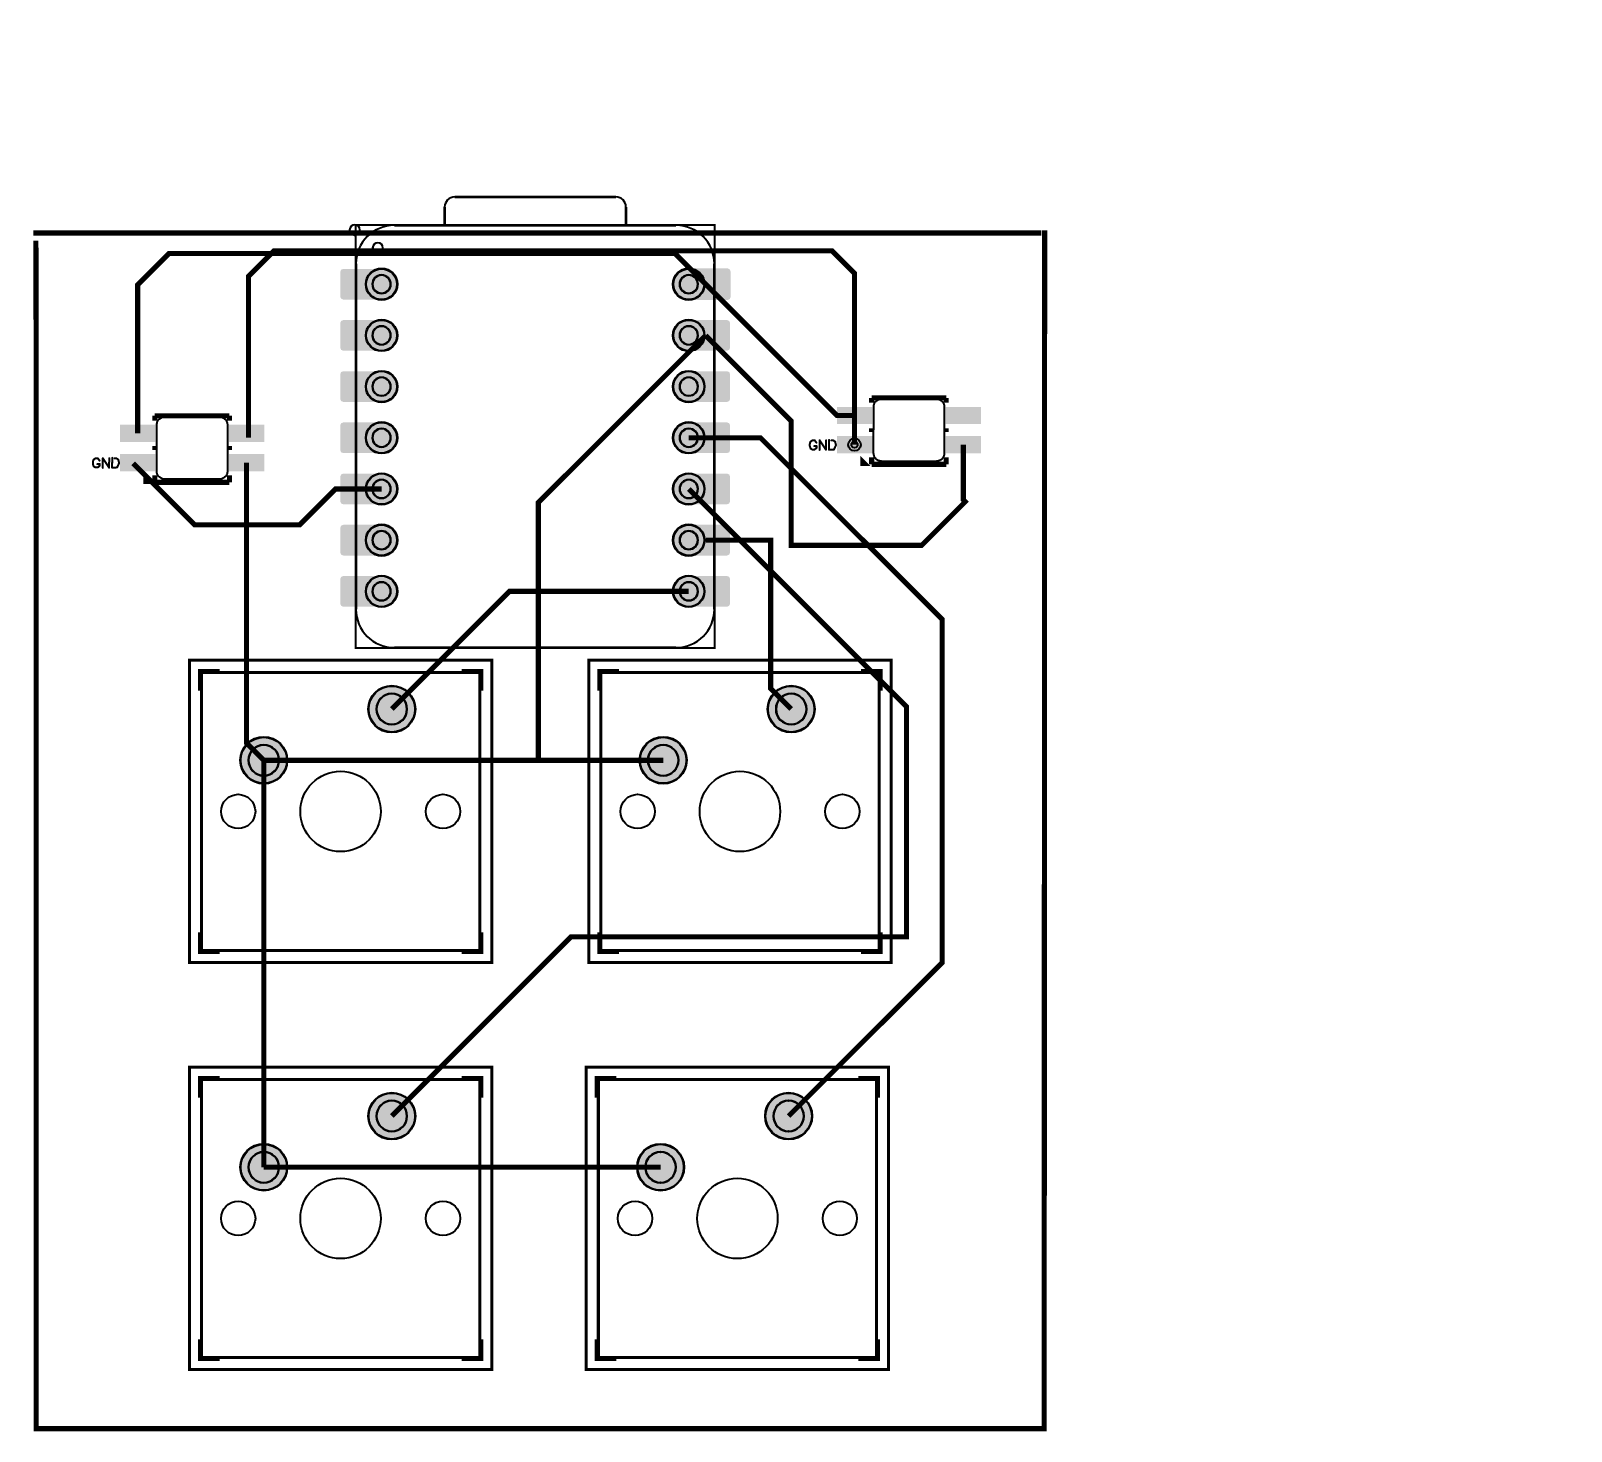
# Model space of a CAD drawing. Header units: millimetres. Extents: x 6.7 to 83.1, y 0.9 to 70.4.
import ezdxf

# ---------------------------------------------------------------- set-up
doc = ezdxf.new("R2010")
doc.units = ezdxf.units.MM
for name, color, linetype, true_color in [('BoardOutLine', 7, 'Continuous', 0xff00ff), ('BottomLayer', 7, 'Continuous', 0x0000ff), ('BottomSilkLayer', 7, 'Continuous', 0x66cc33), ('BottomSolderMaskLayer', 7, 'Continuous', 0xaa00ff), ('Document', 7, 'Continuous', 0xffffff), ('Hole', 7, 'Continuous', 0x222222), ('Mechanical', 7, 'Continuous', 0xf022f0), ('Multi-Layer', 7, 'Continuous', 0xc0c0c0), ('TopLayer', 7, 'Continuous', 0xff0000), ('TopPasteMaskLayer', 7, 'Continuous', 0x808080), ('TopSilkLayer', 7, 'Continuous', 0xffcc00), ('TopSolderMaskLayer', 7, 'Continuous', 0x800080)]:
    doc.layers.add(name, color=color, linetype=linetype, true_color=true_color)

msp = doc.modelspace()

# ---------------------------------------------------------------- hatches: boundary and pattern name
at = {"layer": 'BottomSolderMaskLayer'}
for points in [[(23.343, 57.785, 1), (24.917, 57.785, 1)], [(38.583, 57.785, 1), (40.157, 57.785, 1)], [(23.343, 55.245, 1), (24.917, 55.245, 1)], [(38.583, 55.245, 1), (40.157, 55.245, 1)], [(23.343, 52.705, 1), (24.917, 52.705, 1)], [(38.583, 52.705, 1), (40.157, 52.705, 1)], [(23.343, 50.165, 1), (24.917, 50.165, 1)], [(38.583, 50.165, 1), (40.157, 50.165, 1)], [(23.343, 47.625, 1), (24.917, 47.625, 1)], [(38.583, 47.625, 1), (40.157, 47.625, 1)], [(23.343, 45.085, 1), (24.917, 45.085, 1)], [(38.583, 45.085, 1), (40.157, 45.085, 1)], [(23.343, 42.545, 1), (24.917, 42.545, 1)], [(38.583, 42.545, 1), (40.157, 42.545, 1)], [(23.47, 36.703, 1), (25.806, 36.703, 1)], [(43.282, 36.703, 1), (45.618, 36.703, 1)], [(17.12, 34.163, 1), (19.456, 34.163, 1)], [(36.932, 34.163, 1), (39.268, 34.163, 1)], [(23.47, 16.51, 1), (25.806, 16.51, 1)], [(43.155, 16.51, 1), (45.491, 16.51, 1)], [(17.12, 13.97, 1), (19.456, 13.97, 1)], [(36.805, 13.97, 1), (39.141, 13.97, 1)]]:
    msp.add_hatch(color=256, dxfattribs=at).paths.add_polyline_path(points)
at = {"layer": 'Document'}
for points in [[(45.662, 49.891), (45.587, 49.991), (45.527, 49.991), (45.445, 49.939), (45.422, 49.854), (45.422, 49.759), (45.454, 49.664), (45.507, 49.631), (45.593, 49.631), (45.662, 49.693), (45.662, 49.701), (45.592, 49.701), (45.582, 49.702), (45.572, 49.706), (45.563, 49.711), (45.556, 49.718), (45.55, 49.726), (45.546, 49.736), (45.544, 49.746), (45.544, 49.756), (45.546, 49.766), (45.55, 49.776), (45.556, 49.784), (45.563, 49.791), (45.572, 49.796), (45.582, 49.8), (45.592, 49.801), (45.712, 49.801), (45.723, 49.8), (45.734, 49.796), (45.743, 49.79), (45.751, 49.782), (45.757, 49.773), (45.761, 49.762), (45.762, 49.751), (45.762, 49.671), (45.761, 49.661), (45.758, 49.651), (45.753, 49.642), (45.746, 49.634), (45.646, 49.544), (45.636, 49.537), (45.624, 49.533), (45.612, 49.531), (45.492, 49.531), (45.479, 49.533), (45.466, 49.539), (45.386, 49.589), (45.377, 49.596), (45.37, 49.605), (45.365, 49.615), (45.325, 49.735), (45.322, 49.751), (45.322, 49.861), (45.324, 49.874), (45.354, 49.984), (45.359, 49.996), (45.366, 50.006), (45.375, 50.013), (45.485, 50.083), (45.498, 50.089), (45.512, 50.091), (45.612, 50.091), (45.624, 50.09), (45.635, 50.086), (45.644, 50.08), (45.652, 50.071), (45.742, 49.951), (45.747, 49.942), (45.751, 49.932), (45.752, 49.922), (45.751, 49.912), (45.748, 49.902), (45.742, 49.893), (45.736, 49.885), (45.727, 49.879), (45.718, 49.875), (45.708, 49.872), (45.698, 49.872), (45.688, 49.874), (45.678, 49.878), (45.669, 49.884), (45.662, 49.891)], [(45.812, 49.561), (45.812, 50.041), (45.813, 50.052), (45.817, 50.062), (45.822, 50.071), (45.829, 50.079), (45.838, 50.085), (45.848, 50.089), (45.858, 50.091), (45.869, 50.091), (45.879, 50.088), (45.889, 50.083), (45.897, 50.077), (45.904, 50.069), (46.126, 49.733), (46.132, 50.042), (46.134, 50.052), (46.137, 50.062), (46.143, 50.071), (46.15, 50.078), (46.159, 50.084), (46.168, 50.088), (46.178, 50.09), (46.188, 50.09), (46.199, 50.087), (46.208, 50.083), (46.216, 50.077), (46.223, 50.069), (46.228, 50.06), (46.231, 50.05), (46.232, 50.04), (46.222, 49.57), (46.221, 49.56), (46.217, 49.55), (46.212, 49.541), (46.205, 49.533), (46.196, 49.527), (46.186, 49.523), (46.176, 49.521), (46.165, 49.522), (46.155, 49.524), (46.146, 49.529), (46.137, 49.535), (46.131, 49.544), (45.912, 49.874), (45.912, 49.561), (45.911, 49.551), (45.908, 49.541), (45.902, 49.532), (45.895, 49.525), (45.887, 49.519), (45.878, 49.515), (45.867, 49.512), (45.857, 49.512), (45.847, 49.515), (45.838, 49.519), (45.829, 49.525), (45.822, 49.532), (45.817, 49.541), (45.814, 49.551), (45.812, 49.561)], [(46.382, 50.06), (46.373, 49.623), (46.54, 49.63), (46.62, 49.806), (46.588, 49.94), (46.527, 49.981), (46.442, 49.981), (46.432, 49.982), (46.422, 49.986), (46.414, 49.991), (46.406, 49.998), (46.4, 50.006), (46.396, 50.016), (46.394, 50.026), (46.394, 50.036), (46.396, 50.046), (46.4, 50.056), (46.406, 50.064), (46.414, 50.071), (46.422, 50.076), (46.432, 50.08), (46.442, 50.081), (46.542, 50.081), (46.557, 50.079), (46.57, 50.073), (46.66, 50.013), (46.669, 50.005), (46.677, 49.994), (46.681, 49.983), (46.721, 49.813), (46.722, 49.802), (46.721, 49.791), (46.718, 49.78), (46.618, 49.56), (46.612, 49.551), (46.605, 49.543), (46.595, 49.537), (46.585, 49.533), (46.574, 49.531), (46.324, 49.521), (46.314, 49.522), (46.304, 49.524), (46.295, 49.529), (46.287, 49.535), (46.281, 49.543), (46.276, 49.552), (46.273, 49.562), (46.272, 49.572), (46.282, 50.062), (46.284, 50.072), (46.287, 50.082), (46.293, 50.091), (46.3, 50.098), (46.309, 50.104), (46.318, 50.108), (46.328, 50.11), (46.338, 50.11), (46.348, 50.107), (46.358, 50.103), (46.366, 50.097), (46.373, 50.089), (46.378, 50.08), (46.381, 50.07), (46.382, 50.06)], [(10.102, 49.002), (10.027, 49.102), (9.967, 49.102), (9.885, 49.05), (9.862, 48.965), (9.862, 48.87), (9.894, 48.775), (9.947, 48.742), (10.033, 48.742), (10.102, 48.804), (10.102, 48.812), (10.032, 48.812), (10.022, 48.813), (10.012, 48.817), (10.003, 48.822), (9.996, 48.829), (9.99, 48.837), (9.986, 48.847), (9.984, 48.857), (9.984, 48.867), (9.986, 48.877), (9.99, 48.887), (9.996, 48.895), (10.003, 48.902), (10.012, 48.907), (10.022, 48.911), (10.032, 48.912), (10.152, 48.912), (10.163, 48.911), (10.174, 48.907), (10.183, 48.901), (10.191, 48.893), (10.197, 48.884), (10.201, 48.873), (10.202, 48.862), (10.202, 48.782), (10.201, 48.772), (10.198, 48.762), (10.193, 48.753), (10.186, 48.745), (10.086, 48.655), (10.076, 48.648), (10.064, 48.644), (10.052, 48.642), (9.932, 48.642), (9.918, 48.644), (9.906, 48.65), (9.826, 48.7), (9.817, 48.707), (9.81, 48.716), (9.805, 48.726), (9.765, 48.846), (9.762, 48.862), (9.762, 48.972), (9.764, 48.985), (9.794, 49.095), (9.799, 49.107), (9.806, 49.117), (9.815, 49.124), (9.925, 49.194), (9.938, 49.2), (9.952, 49.202), (10.052, 49.202), (10.064, 49.201), (10.075, 49.197), (10.084, 49.191), (10.092, 49.182), (10.182, 49.062), (10.187, 49.053), (10.191, 49.043), (10.192, 49.033), (10.191, 49.023), (10.187, 49.013), (10.182, 49.004), (10.176, 48.996), (10.167, 48.99), (10.158, 48.986), (10.148, 48.983), (10.138, 48.983), (10.127, 48.985), (10.118, 48.989), (10.109, 48.995), (10.102, 49.002)], [(10.252, 48.672), (10.252, 49.152), (10.253, 49.163), (10.257, 49.173), (10.262, 49.182), (10.269, 49.19), (10.278, 49.196), (10.288, 49.2), (10.298, 49.202), (10.309, 49.202), (10.319, 49.199), (10.329, 49.194), (10.337, 49.188), (10.344, 49.18), (10.566, 48.844), (10.572, 49.153), (10.574, 49.163), (10.577, 49.173), (10.583, 49.182), (10.59, 49.189), (10.598, 49.195), (10.608, 49.199), (10.618, 49.201), (10.628, 49.201), (10.638, 49.198), (10.648, 49.194), (10.656, 49.188), (10.663, 49.18), (10.668, 49.171), (10.671, 49.161), (10.672, 49.151), (10.662, 48.681), (10.661, 48.671), (10.657, 48.661), (10.652, 48.652), (10.645, 48.644), (10.636, 48.638), (10.626, 48.634), (10.616, 48.632), (10.605, 48.633), (10.595, 48.635), (10.585, 48.64), (10.577, 48.646), (10.571, 48.655), (10.352, 48.985), (10.352, 48.672), (10.351, 48.662), (10.348, 48.652), (10.342, 48.643), (10.335, 48.636), (10.327, 48.63), (10.317, 48.626), (10.307, 48.623), (10.297, 48.623), (10.287, 48.626), (10.278, 48.63), (10.269, 48.636), (10.262, 48.643), (10.257, 48.652), (10.254, 48.662), (10.252, 48.672)], [(10.822, 49.171), (10.813, 48.734), (10.979, 48.741), (11.06, 48.917), (11.028, 49.051), (10.967, 49.092), (10.882, 49.092), (10.872, 49.093), (10.862, 49.097), (10.853, 49.102), (10.846, 49.109), (10.84, 49.117), (10.836, 49.127), (10.834, 49.137), (10.834, 49.147), (10.836, 49.157), (10.84, 49.167), (10.846, 49.175), (10.853, 49.182), (10.862, 49.187), (10.872, 49.191), (10.882, 49.192), (10.982, 49.192), (10.997, 49.19), (11.01, 49.184), (11.1, 49.124), (11.109, 49.116), (11.117, 49.105), (11.121, 49.094), (11.161, 48.924), (11.162, 48.913), (11.161, 48.902), (11.158, 48.891), (11.058, 48.671), (11.052, 48.662), (11.045, 48.654), (11.035, 48.648), (11.025, 48.644), (11.014, 48.642), (10.764, 48.632), (10.754, 48.633), (10.744, 48.635), (10.735, 48.64), (10.727, 48.646), (10.721, 48.654), (10.716, 48.663), (10.713, 48.673), (10.712, 48.683), (10.722, 49.173), (10.724, 49.183), (10.727, 49.193), (10.733, 49.202), (10.74, 49.209), (10.748, 49.215), (10.758, 49.219), (10.768, 49.221), (10.778, 49.221), (10.788, 49.218), (10.798, 49.214), (10.806, 49.208), (10.813, 49.2), (10.818, 49.191), (10.821, 49.181), (10.822, 49.171)], [(47.879, 48.768), (47.879, 49.276), (48.387, 48.768)], [(12.319, 47.879), (12.319, 48.387), (12.827, 47.879)]]:
    msp.add_hatch(color=256, dxfattribs=at).paths.add_polyline_path(points)
at = {"layer": 'Multi-Layer'}
for points in [[(23.368, 57.785, 1), (24.892, 57.785, 1)], [(38.608, 57.785, 1), (40.132, 57.785, 1)], [(23.368, 55.245, 1), (24.892, 55.245, 1)], [(38.608, 55.245, 1), (40.132, 55.245, 1)], [(23.368, 52.705, 1), (24.892, 52.705, 1)], [(38.608, 52.705, 1), (40.132, 52.705, 1)], [(23.368, 50.165, 1), (24.892, 50.165, 1)], [(38.608, 50.165, 1), (40.132, 50.165, 1)], [(23.368, 47.625, 1), (24.892, 47.625, 1)], [(38.608, 47.625, 1), (40.132, 47.625, 1)], [(23.368, 45.085, 1), (24.892, 45.085, 1)], [(38.608, 45.085, 1), (40.132, 45.085, 1)], [(23.368, 42.545, 1), (24.892, 42.545, 1)], [(38.608, 42.545, 1), (40.132, 42.545, 1)], [(23.495, 36.703, 1), (25.781, 36.703, 1)], [(43.307, 36.703, 1), (45.593, 36.703, 1)], [(17.145, 34.163, 1), (19.431, 34.163, 1)], [(36.957, 34.163, 1), (39.243, 34.163, 1)], [(23.495, 16.51, 1), (25.781, 16.51, 1)], [(43.18, 16.51, 1), (45.466, 16.51, 1)], [(17.145, 13.97, 1), (19.431, 13.97, 1)], [(36.83, 13.97, 1), (39.116, 13.97, 1)]]:
    msp.add_hatch(color=256, dxfattribs=at).paths.add_polyline_path(points)
at = {"layer": 'TopLayer'}
for points in [[(24.359, 57.023), (22.231, 57.023), (22.231, 57.023), (22.124, 57.068), (22.079, 57.176), (22.079, 57.176), (22.079, 58.395), (22.079, 58.395), (22.124, 58.502), (22.231, 58.547), (22.231, 58.547), (24.359, 58.547), (24.359, 58.547), (24.466, 58.502), (24.511, 58.395), (24.511, 58.395), (24.511, 57.176), (24.511, 57.176), (24.466, 57.068), (24.359, 57.023)], [(39.141, 58.547), (41.269, 58.547), (41.269, 58.547), (41.376, 58.502), (41.421, 58.395), (41.421, 58.395), (41.421, 57.176), (41.421, 57.176), (41.376, 57.068), (41.269, 57.023), (41.269, 57.023), (39.141, 57.023), (39.141, 57.023), (39.034, 57.068), (38.989, 57.176), (38.989, 57.176), (38.989, 58.395), (38.989, 58.395), (39.034, 58.502), (39.141, 58.547)], [(24.359, 54.483), (22.231, 54.483), (22.231, 54.483), (22.124, 54.528), (22.079, 54.636), (22.079, 54.636), (22.079, 55.855), (22.079, 55.855), (22.124, 55.962), (22.231, 56.007), (22.231, 56.007), (24.359, 56.007), (24.359, 56.007), (24.466, 55.962), (24.511, 55.855), (24.511, 55.855), (24.511, 54.636), (24.511, 54.636), (24.466, 54.528), (24.359, 54.483)], [(39.141, 56.007), (41.269, 56.007), (41.269, 56.007), (41.376, 55.962), (41.421, 55.855), (41.421, 55.855), (41.421, 54.636), (41.421, 54.636), (41.376, 54.528), (41.269, 54.483), (41.269, 54.483), (39.141, 54.483), (39.141, 54.483), (39.034, 54.528), (38.989, 54.636), (38.989, 54.636), (38.989, 55.855), (38.989, 55.855), (39.034, 55.962), (39.141, 56.007)], [(24.359, 51.943), (22.231, 51.943), (22.231, 51.943), (22.124, 51.988), (22.079, 52.096), (22.079, 52.096), (22.079, 53.315), (22.079, 53.315), (22.124, 53.422), (22.231, 53.467), (22.231, 53.467), (24.359, 53.467), (24.359, 53.467), (24.466, 53.422), (24.511, 53.315), (24.511, 53.315), (24.511, 52.096), (24.511, 52.096), (24.466, 51.988), (24.359, 51.943)], [(39.141, 53.467), (41.269, 53.467), (41.269, 53.467), (41.376, 53.422), (41.421, 53.315), (41.421, 53.315), (41.421, 52.096), (41.421, 52.096), (41.376, 51.988), (41.269, 51.943), (41.269, 51.943), (39.141, 51.943), (39.141, 51.943), (39.034, 51.988), (38.989, 52.096), (38.989, 52.096), (38.989, 53.315), (38.989, 53.315), (39.034, 53.422), (39.141, 53.467)], [(46.742, 51.671), (48.442, 51.671), (48.442, 50.871), (46.742, 50.871)], [(52.142, 51.671), (53.842, 51.671), (53.842, 50.871), (52.142, 50.871)], [(11.182, 50.782), (12.882, 50.782), (12.882, 49.982), (11.182, 49.982)], [(16.582, 50.782), (18.282, 50.782), (18.282, 49.982), (16.582, 49.982)], [(24.359, 49.403), (22.231, 49.403), (22.231, 49.403), (22.124, 49.448), (22.079, 49.555), (22.079, 49.555), (22.079, 50.775), (22.079, 50.775), (22.124, 50.882), (22.231, 50.927), (22.231, 50.927), (24.359, 50.927), (24.359, 50.927), (24.466, 50.882), (24.511, 50.775), (24.511, 50.775), (24.511, 49.555), (24.511, 49.555), (24.466, 49.448), (24.359, 49.403)], [(39.141, 50.927), (41.269, 50.927), (41.269, 50.927), (41.376, 50.882), (41.421, 50.775), (41.421, 50.775), (41.421, 49.555), (41.421, 49.555), (41.376, 49.448), (41.269, 49.403), (41.269, 49.403), (39.141, 49.403), (39.141, 49.403), (39.034, 49.448), (38.989, 49.555), (38.989, 49.555), (38.989, 50.775), (38.989, 50.775), (39.034, 50.882), (39.141, 50.927)], [(46.742, 50.221), (48.442, 50.221), (48.442, 49.421), (46.742, 49.421)], [(52.142, 50.221), (53.842, 50.221), (53.842, 49.421), (52.142, 49.421)], [(11.182, 49.332), (12.882, 49.332), (12.882, 48.532), (11.182, 48.532)], [(16.582, 49.332), (18.282, 49.332), (18.282, 48.532), (16.582, 48.532)], [(24.359, 46.863), (22.231, 46.863), (22.231, 46.863), (22.124, 46.908), (22.079, 47.015), (22.079, 47.015), (22.079, 48.235), (22.079, 48.235), (22.124, 48.342), (22.231, 48.387), (22.231, 48.387), (24.359, 48.387), (24.359, 48.387), (24.466, 48.342), (24.511, 48.235), (24.511, 48.235), (24.511, 47.015), (24.511, 47.015), (24.466, 46.908), (24.359, 46.863)], [(39.141, 48.387), (41.269, 48.387), (41.269, 48.387), (41.376, 48.342), (41.421, 48.235), (41.421, 48.235), (41.421, 47.015), (41.421, 47.015), (41.376, 46.908), (41.269, 46.863), (41.269, 46.863), (39.141, 46.863), (39.141, 46.863), (39.034, 46.908), (38.989, 47.015), (38.989, 47.015), (38.989, 48.235), (38.989, 48.235), (39.034, 48.342), (39.141, 48.387)], [(24.359, 44.323), (22.231, 44.323), (22.231, 44.323), (22.124, 44.368), (22.079, 44.475), (22.079, 44.475), (22.079, 45.695), (22.079, 45.695), (22.124, 45.802), (22.231, 45.847), (22.231, 45.847), (24.359, 45.847), (24.359, 45.847), (24.466, 45.802), (24.511, 45.695), (24.511, 45.695), (24.511, 44.475), (24.511, 44.475), (24.466, 44.368), (24.359, 44.323)], [(39.141, 45.847), (41.269, 45.847), (41.269, 45.847), (41.376, 45.802), (41.421, 45.695), (41.421, 45.695), (41.421, 44.475), (41.421, 44.475), (41.376, 44.368), (41.269, 44.323), (41.269, 44.323), (39.141, 44.323), (39.141, 44.323), (39.034, 44.368), (38.989, 44.475), (38.989, 44.475), (38.989, 45.695), (38.989, 45.695), (39.034, 45.802), (39.141, 45.847)], [(24.359, 41.783), (22.231, 41.783), (22.231, 41.783), (22.124, 41.828), (22.079, 41.935), (22.079, 41.935), (22.079, 43.155), (22.079, 43.155), (22.124, 43.262), (22.231, 43.307), (22.231, 43.307), (24.359, 43.307), (24.359, 43.307), (24.466, 43.262), (24.511, 43.155), (24.511, 43.155), (24.511, 41.935), (24.511, 41.935), (24.466, 41.828), (24.359, 41.783)], [(39.141, 43.307), (41.269, 43.307), (41.269, 43.307), (41.376, 43.262), (41.421, 43.155), (41.421, 43.155), (41.421, 41.935), (41.421, 41.935), (41.376, 41.828), (41.269, 41.783), (41.269, 41.783), (39.141, 41.783), (39.141, 41.783), (39.034, 41.828), (38.989, 41.935), (38.989, 41.935), (38.989, 43.155), (38.989, 43.155), (39.034, 43.262), (39.141, 43.307)]]:
    msp.add_hatch(color=256, dxfattribs=at).paths.add_polyline_path(points)
at = {"layer": 'TopPasteMaskLayer'}
for points in [[(39.141, 58.547), (41.269, 58.547), (41.269, 58.547), (41.376, 58.502), (41.421, 58.395), (41.421, 58.395), (41.421, 57.176), (41.421, 57.176), (41.376, 57.068), (41.269, 57.023), (41.269, 57.023), (39.141, 57.023), (39.141, 57.023), (39.034, 57.068), (38.989, 57.176), (38.989, 57.176), (38.989, 58.395), (38.989, 58.395), (39.034, 58.502), (39.141, 58.547)], [(46.742, 51.671), (48.442, 51.671), (48.442, 50.871), (46.742, 50.871)], [(52.142, 51.671), (53.842, 51.671), (53.842, 50.871), (52.142, 50.871)], [(11.182, 50.782), (12.882, 50.782), (12.882, 49.982), (11.182, 49.982)], [(16.582, 50.782), (18.282, 50.782), (18.282, 49.982), (16.582, 49.982)], [(46.742, 50.221), (48.442, 50.221), (48.442, 49.421), (46.742, 49.421)], [(52.142, 50.221), (53.842, 50.221), (53.842, 49.421), (52.142, 49.421)], [(11.182, 49.332), (12.882, 49.332), (12.882, 48.532), (11.182, 48.532)], [(16.582, 49.332), (18.282, 49.332), (18.282, 48.532), (16.582, 48.532)]]:
    msp.add_hatch(color=256, dxfattribs=at).paths.add_polyline_path(points)
at = {"layer": 'TopSilkLayer'}
for points in [[(47.879, 48.768), (47.879, 49.276), (48.387, 48.768)], [(12.319, 47.879), (12.319, 48.387), (12.827, 47.879)]]:
    msp.add_hatch(color=256, dxfattribs=at).paths.add_polyline_path(points)
at = {"layer": 'TopSolderMaskLayer'}
for points in [[(23.343, 57.785, 1), (24.917, 57.785, 1)], [(38.583, 57.785, 1), (40.157, 57.785, 1)], [(39.119, 58.573), (41.291, 58.573), (41.291, 58.573), (41.401, 58.526), (41.446, 58.415), (41.446, 58.415), (41.446, 57.155), (41.446, 57.155), (41.401, 57.044), (41.291, 56.998), (41.291, 56.998), (39.119, 56.998), (39.119, 56.998), (39.009, 57.044), (38.964, 57.155), (38.964, 57.155), (38.964, 58.415), (38.964, 58.415), (39.009, 58.526), (39.119, 58.573)], [(23.343, 55.245, 1), (24.917, 55.245, 1)], [(38.583, 55.245, 1), (40.157, 55.245, 1)], [(23.343, 52.705, 1), (24.917, 52.705, 1)], [(38.583, 52.705, 1), (40.157, 52.705, 1)], [(46.717, 51.697), (48.468, 51.697), (48.468, 50.846), (46.717, 50.846)], [(52.117, 51.697), (53.868, 51.697), (53.868, 50.846), (52.117, 50.846)], [(11.157, 50.808), (12.908, 50.808), (12.908, 49.957), (11.157, 49.957)], [(16.557, 50.808), (18.307, 50.808), (18.307, 49.957), (16.557, 49.957)], [(23.343, 50.165, 1), (24.917, 50.165, 1)], [(38.583, 50.165, 1), (40.157, 50.165, 1)], [(46.717, 50.246), (48.468, 50.246), (48.468, 49.396), (46.717, 49.396)], [(52.117, 50.246), (53.868, 50.246), (53.868, 49.396), (52.117, 49.396)], [(11.157, 49.357), (12.908, 49.357), (12.908, 48.507), (11.157, 48.507)], [(16.557, 49.357), (18.307, 49.357), (18.307, 48.507), (16.557, 48.507)], [(23.343, 47.625, 1), (24.917, 47.625, 1)], [(38.583, 47.625, 1), (40.157, 47.625, 1)], [(23.343, 45.085, 1), (24.917, 45.085, 1)], [(38.583, 45.085, 1), (40.157, 45.085, 1)], [(23.343, 42.545, 1), (24.917, 42.545, 1)], [(38.583, 42.545, 1), (40.157, 42.545, 1)], [(23.47, 36.703, 1), (25.806, 36.703, 1)], [(43.282, 36.703, 1), (45.618, 36.703, 1)], [(17.12, 34.163, 1), (19.456, 34.163, 1)], [(36.932, 34.163, 1), (39.268, 34.163, 1)], [(23.47, 16.51, 1), (25.806, 16.51, 1)], [(43.155, 16.51, 1), (45.491, 16.51, 1)], [(17.12, 13.97, 1), (19.456, 13.97, 1)], [(36.805, 13.97, 1), (39.141, 13.97, 1)]]:
    msp.add_hatch(color=256, dxfattribs=at).paths.add_polyline_path(points)

# ---------------------------------------------------------------- linework, layer by layer
at = {"layer": 'BoardOutLine', "const_width": 0.254}
for points in [[(6.858, 60.325), (56.858, 60.325)], [(57.023, 60.452), (57, 1.001), (7, 1.001), (7, 51.001)], [(7, 51.001), (6.985, 59.944)]]:
    msp.add_lwpolyline(points, dxfattribs=at)
at = {"layer": 'BottomLayer', "const_width": 0.254}
for points in [[(47.592, 49.821), (47.592, 58.326), (46.482, 59.436), (18.796, 59.436), (17.526, 58.166), (17.526, 50.165)], [(39.37, 50.165), (42.926, 50.165), (51.943, 41.148), (51.943, 24.13), (44.323, 16.51)], [(24.13, 47.625), (21.844, 47.625), (20.066, 45.847), (14.859, 45.847), (11.811, 48.895)], [(39.37, 47.625), (50.165, 36.83), (50.165, 25.4), (33.528, 25.4), (24.638, 16.51)], [(39.37, 42.545), (30.48, 42.545), (24.638, 36.703)]]:
    msp.add_lwpolyline(points, dxfattribs=at)
at = {"layer": 'BottomSilkLayer', "const_width": 0.15}
for points in [[(15.098, 37.623), (15.098, 38.623), (16.098, 38.623)], [(28.098, 38.623), (29.098, 38.623), (29.098, 37.623)], [(34.91, 37.623), (34.91, 38.623), (35.91, 38.623)], [(47.91, 38.623), (48.91, 38.623), (48.91, 37.623)], [(16.098, 24.623), (15.098, 24.623), (15.098, 25.623)], [(29.098, 25.623), (29.098, 24.623), (28.098, 24.623)], [(35.91, 24.623), (34.91, 24.623), (34.91, 25.623)], [(48.91, 25.623), (48.91, 24.623), (47.91, 24.623)], [(15.098, 17.43), (15.098, 18.43), (16.098, 18.43)], [(28.098, 18.43), (29.098, 18.43), (29.098, 17.43)], [(34.783, 17.43), (34.783, 18.43), (35.783, 18.43)], [(47.783, 18.43), (48.783, 18.43), (48.783, 17.43)], [(16.098, 4.43), (15.098, 4.43), (15.098, 5.43)], [(29.098, 5.43), (29.098, 4.43), (28.098, 4.43)], [(35.783, 4.43), (34.783, 4.43), (34.783, 5.43)], [(48.783, 5.43), (48.783, 4.43), (47.783, 4.43)]]:
    msp.add_lwpolyline(points, dxfattribs=at)
at = {"layer": 'BottomSolderMaskLayer'}
for points in [[(24.127, 58.244), (24.133, 58.244)], [(39.373, 58.244), (39.367, 58.244)], [(24.127, 57.326), (24.133, 57.326)], [(39.373, 57.326), (39.367, 57.326)], [(24.127, 55.704), (24.133, 55.704)], [(39.373, 55.704), (39.367, 55.704)], [(24.127, 54.786), (24.133, 54.786)], [(39.373, 54.786), (39.367, 54.786)], [(24.127, 53.164), (24.133, 53.164)], [(39.373, 53.164), (39.367, 53.164)], [(24.127, 52.246), (24.133, 52.246)], [(39.373, 52.246), (39.367, 52.246)], [(24.127, 50.624), (24.133, 50.624)], [(39.373, 50.624), (39.367, 50.624)], [(24.127, 49.706), (24.133, 49.706)], [(39.373, 49.706), (39.367, 49.706)], [(24.127, 48.084), (24.133, 48.084)], [(39.373, 48.084), (39.367, 48.084)], [(24.127, 47.166), (24.133, 47.166)], [(39.373, 47.166), (39.367, 47.166)], [(24.127, 45.544), (24.133, 45.544)], [(39.373, 45.544), (39.367, 45.544)], [(24.127, 44.626), (24.133, 44.626)], [(39.373, 44.626), (39.367, 44.626)], [(24.127, 43.004), (24.133, 43.004)], [(39.373, 43.004), (39.367, 43.004)], [(24.127, 42.086), (24.133, 42.086)], [(39.373, 42.086), (39.367, 42.086)], [(24.641, 37.469), (24.635, 37.469)], [(44.453, 37.469), (44.447, 37.469)], [(24.641, 35.937), (24.635, 35.937)], [(44.453, 35.937), (44.447, 35.937)], [(18.291, 34.929), (18.285, 34.929)], [(38.103, 34.929), (38.097, 34.929)], [(18.291, 33.397), (18.285, 33.397)], [(38.103, 33.397), (38.097, 33.397)], [(24.641, 17.276), (24.635, 17.276)], [(44.326, 17.276), (44.32, 17.276)], [(24.641, 15.744), (24.635, 15.744)], [(44.326, 15.744), (44.32, 15.744)], [(18.291, 14.736), (18.285, 14.736)], [(37.976, 14.736), (37.97, 14.736)], [(18.291, 13.204), (18.285, 13.204)], [(37.976, 13.204), (37.97, 13.204)]]:
    msp.add_lwpolyline(points, close=True, dxfattribs=at)
for centre, radius in [((24.13, 57.785), 0.787), ((39.37, 57.785), 0.787), ((24.13, 55.245), 0.787), ((39.37, 55.245), 0.787), ((24.13, 52.705), 0.787), ((39.37, 52.705), 0.787), ((24.13, 50.165), 0.787), ((39.37, 50.165), 0.787), ((24.13, 47.625), 0.787), ((39.37, 47.625), 0.787), ((24.13, 45.085), 0.787), ((39.37, 45.085), 0.787), ((24.13, 42.545), 0.787), ((39.37, 42.545), 0.787), ((24.638, 36.703), 1.168), ((44.45, 36.703), 1.168), ((18.288, 34.163), 1.168), ((38.1, 34.163), 1.168), ((24.638, 16.51), 1.168), ((44.323, 16.51), 1.168), ((18.288, 13.97), 1.168), ((37.973, 13.97), 1.168)]:
    msp.add_circle(centre, radius, dxfattribs=at)
for centre, radius, start, end in [((24.127, 57.785), 0.459, 450, 270), ((24.133, 57.785), 0.459, 270, 450), ((39.367, 57.785), 0.459, 90, 270), ((39.373, 57.785), 0.459, 270, 90), ((24.127, 55.245), 0.459, 450, 270), ((24.133, 55.245), 0.459, 270, 450), ((39.367, 55.245), 0.459, 90, 270), ((39.373, 55.245), 0.459, 270, 90), ((24.127, 52.705), 0.459, 450, 270), ((24.133, 52.705), 0.459, 270, 450), ((39.367, 52.705), 0.459, 90, 270), ((39.373, 52.705), 0.459, 270, 90), ((24.127, 50.165), 0.459, 450, 270), ((24.133, 50.165), 0.459, 270, 450), ((39.367, 50.165), 0.459, 90, 270), ((39.373, 50.165), 0.459, 270, 90), ((24.127, 47.625), 0.459, 450, 270), ((24.133, 47.625), 0.459, 270, 450), ((39.367, 47.625), 0.459, 90, 270), ((39.373, 47.625), 0.459, 270, 90), ((24.127, 45.085), 0.459, 450, 270), ((24.133, 45.085), 0.459, 270, 450), ((39.367, 45.085), 0.459, 90, 270), ((39.373, 45.085), 0.459, 270, 90), ((24.127, 42.545), 0.459, 450, 270), ((24.133, 42.545), 0.459, 270, 450), ((39.367, 42.545), 0.459, 90, 270), ((39.373, 42.545), 0.459, 270, 90), ((24.635, 36.703), 0.766, 90, 270), ((24.641, 36.703), 0.766, 270, 90), ((44.447, 36.703), 0.766, 90, 270), ((44.453, 36.703), 0.766, 270, 90), ((18.285, 34.163), 0.766, 90, 270), ((18.291, 34.163), 0.766, 270, 90), ((38.097, 34.163), 0.766, 90, 270), ((38.103, 34.163), 0.766, 270, 90), ((24.635, 16.51), 0.766, 90, 270), ((24.641, 16.51), 0.766, 270, 90), ((44.32, 16.51), 0.766, 90, 270), ((44.326, 16.51), 0.766, 270, 90), ((18.285, 13.97), 0.766, 90, 270), ((18.291, 13.97), 0.766, 270, 90), ((37.97, 13.97), 0.766, 90, 270), ((37.976, 13.97), 0.766, 270, 90)]:
    msp.add_arc(centre, radius, start, end, dxfattribs=at)
at = {"layer": 'Document', "const_width": 0.15}
for points in [[(14.598, 39.123), (29.598, 39.123), (29.598, 24.123), (14.598, 24.123), (14.598, 39.123)], [(34.41, 39.123), (49.41, 39.123), (49.41, 24.123), (34.41, 24.123), (34.41, 39.123)], [(15.198, 38.523), (15.198, 24.723), (28.998, 24.723), (28.998, 38.523), (15.198, 38.523)], [(35.01, 38.523), (35.01, 24.723), (48.81, 24.723), (48.81, 38.523), (35.01, 38.523)], [(14.598, 18.93), (29.598, 18.93), (29.598, 3.93), (14.598, 3.93), (14.598, 18.93)], [(15.198, 18.33), (15.198, 4.53), (28.998, 4.53), (28.998, 18.33), (15.198, 18.33)], [(34.283, 18.93), (49.283, 18.93), (49.283, 3.93), (34.283, 3.93), (34.283, 18.93)], [(34.883, 18.33), (34.883, 4.53), (48.683, 4.53), (48.683, 18.33), (34.883, 18.33)]]:
    msp.add_lwpolyline(points, close=True, dxfattribs=at)
at = {"layer": 'Hole'}
msp.add_circle((47.592, 49.821), 0.155, dxfattribs=at)
at = {"layer": 'Mechanical'}
for const_width in [0.1, 0.05]:
    msp.add_lwpolyline([(22.85, 60.715), (40.65, 60.715), (40.65, 39.74), (22.85, 39.74), (22.85, 60.715)], close=True, dxfattribs=dict(at, const_width=const_width))
msp.add_arc((23.946, 59.588), 0.254, 0.10944, 358.84885, dxfattribs=at)
at = {"layer": 'Multi-Layer'}
for points in [[(24.128, 58.23), (24.133, 58.23)], [(39.373, 58.23), (39.368, 58.23)], [(24.128, 57.341), (24.133, 57.341)], [(39.373, 57.341), (39.368, 57.341)], [(24.128, 55.69), (24.133, 55.69)], [(39.373, 55.69), (39.368, 55.69)], [(24.128, 54.801), (24.133, 54.801)], [(39.373, 54.801), (39.368, 54.801)], [(24.128, 53.15), (24.133, 53.15)], [(39.373, 53.15), (39.368, 53.15)], [(24.128, 52.261), (24.133, 52.261)], [(39.373, 52.261), (39.368, 52.261)], [(48.542, 51.696), (48.543, 51.725), (48.546, 51.753), (48.551, 51.781), (48.558, 51.809), (48.567, 51.836), (48.578, 51.862), (48.591, 51.888), (48.606, 51.912), (48.622, 51.936), (48.64, 51.958), (48.659, 51.979), (48.68, 51.998), (48.702, 52.016), (48.726, 52.032), (48.75, 52.047), (48.776, 52.06), (48.802, 52.071), (48.829, 52.08), (48.857, 52.087), (48.885, 52.092), (48.913, 52.095), (48.942, 52.096), (51.643, 52.096), (51.671, 52.095), (51.699, 52.092), (51.727, 52.087), (51.755, 52.08), (51.782, 52.071), (51.808, 52.06), (51.834, 52.047), (51.858, 52.033), (51.882, 52.016), (51.904, 51.998), (51.925, 51.979), (51.944, 51.958), (51.962, 51.936), (51.979, 51.912), (51.993, 51.888), (52.006, 51.862), (52.017, 51.836), (52.026, 51.809), (52.033, 51.781), (52.038, 51.753), (52.041, 51.725), (52.042, 51.697), (52.042, 49.396), (52.041, 49.367), (52.038, 49.339), (52.033, 49.311), (52.026, 49.283), (52.017, 49.256), (52.006, 49.23), (51.993, 49.204), (51.978, 49.18), (51.962, 49.156), (51.944, 49.134), (51.925, 49.113), (51.904, 49.094), (51.882, 49.076), (51.858, 49.06), (51.834, 49.045), (51.808, 49.032), (51.782, 49.022), (51.755, 49.013), (51.727, 49.005), (51.699, 49), (51.671, 48.997), (51.642, 48.996), (48.941, 48.996), (48.941, 48.996), (48.913, 48.997), (48.884, 49), (48.856, 49.005), (48.829, 49.013), (48.802, 49.022), (48.775, 49.032), (48.75, 49.045), (48.725, 49.06), (48.702, 49.076), (48.679, 49.094), (48.659, 49.113), (48.639, 49.134), (48.621, 49.157), (48.605, 49.18), (48.59, 49.205), (48.578, 49.23), (48.567, 49.256), (48.558, 49.284), (48.551, 49.311), (48.545, 49.339), (48.542, 49.368), (48.541, 49.396)], [(12.982, 50.807), (12.983, 50.836), (12.986, 50.864), (12.991, 50.892), (12.998, 50.92), (13.007, 50.947), (13.018, 50.973), (13.031, 50.999), (13.046, 51.023), (13.062, 51.047), (13.08, 51.069), (13.099, 51.09), (13.12, 51.109), (13.142, 51.127), (13.166, 51.143), (13.19, 51.158), (13.216, 51.171), (13.242, 51.182), (13.269, 51.191), (13.297, 51.198), (13.325, 51.203), (13.353, 51.206), (13.382, 51.207), (16.083, 51.207), (16.111, 51.206), (16.139, 51.203), (16.167, 51.198), (16.195, 51.191), (16.222, 51.182), (16.248, 51.171), (16.274, 51.158), (16.298, 51.144), (16.322, 51.127), (16.344, 51.109), (16.365, 51.09), (16.384, 51.069), (16.402, 51.047), (16.418, 51.023), (16.433, 50.999), (16.446, 50.973), (16.457, 50.947), (16.466, 50.92), (16.473, 50.892), (16.478, 50.864), (16.481, 50.836), (16.482, 50.808), (16.482, 48.507), (16.481, 48.478), (16.478, 48.45), (16.473, 48.422), (16.466, 48.394), (16.457, 48.367), (16.446, 48.341), (16.433, 48.315), (16.418, 48.291), (16.402, 48.267), (16.384, 48.245), (16.365, 48.224), (16.344, 48.205), (16.322, 48.187), (16.298, 48.171), (16.274, 48.156), (16.248, 48.143), (16.222, 48.133), (16.195, 48.123), (16.167, 48.116), (16.139, 48.111), (16.111, 48.108), (16.082, 48.107), (13.381, 48.107), (13.381, 48.107), (13.353, 48.108), (13.324, 48.111), (13.296, 48.116), (13.269, 48.123), (13.242, 48.133), (13.215, 48.143), (13.19, 48.156), (13.165, 48.171), (13.142, 48.187), (13.119, 48.205), (13.098, 48.224), (13.079, 48.245), (13.061, 48.268), (13.045, 48.291), (13.03, 48.316), (13.017, 48.341), (13.007, 48.367), (12.998, 48.395), (12.99, 48.422), (12.985, 48.45), (12.982, 48.479), (12.981, 48.507)], [(24.128, 50.61), (24.133, 50.61)], [(39.373, 50.61), (39.368, 50.61)], [(24.128, 49.721), (24.133, 49.721)], [(39.373, 49.721), (39.368, 49.721)], [(24.128, 48.07), (24.133, 48.07)], [(39.373, 48.07), (39.368, 48.07)], [(24.128, 47.181), (24.133, 47.181)], [(39.373, 47.181), (39.368, 47.181)], [(24.128, 45.53), (24.133, 45.53)], [(39.373, 45.53), (39.368, 45.53)], [(24.128, 44.641), (24.133, 44.641)], [(39.373, 44.641), (39.368, 44.641)], [(24.128, 42.99), (24.133, 42.99)], [(39.373, 42.99), (39.368, 42.99)], [(24.128, 42.101), (24.133, 42.101)], [(39.373, 42.101), (39.368, 42.101)], [(24.641, 37.452), (24.636, 37.452)], [(44.453, 37.452), (44.448, 37.452)], [(24.641, 35.954), (24.636, 35.954)], [(44.453, 35.954), (44.448, 35.954)], [(18.291, 34.912), (18.285, 34.912)], [(38.103, 34.912), (38.098, 34.912)], [(18.291, 33.414), (18.285, 33.414)], [(38.103, 33.414), (38.098, 33.414)], [(24.641, 17.259), (24.636, 17.259)], [(44.326, 17.259), (44.321, 17.259)], [(24.641, 15.761), (24.636, 15.761)], [(44.326, 15.761), (44.321, 15.761)], [(18.291, 14.719), (18.285, 14.719)], [(37.976, 14.719), (37.971, 14.719)], [(18.291, 13.221), (18.285, 13.221)], [(37.976, 13.221), (37.971, 13.221)]]:
    msp.add_lwpolyline(points, close=True, dxfattribs=at)
for centre, radius in [((24.13, 57.785), 0.762), ((39.37, 57.785), 0.762), ((24.13, 55.245), 0.762), ((39.37, 55.245), 0.762), ((24.13, 52.705), 0.762), ((39.37, 52.705), 0.762), ((24.13, 50.165), 0.762), ((39.37, 50.165), 0.762), ((47.592, 49.821), 0.31), ((24.13, 47.625), 0.762), ((39.37, 47.625), 0.762), ((24.13, 45.085), 0.762), ((39.37, 45.085), 0.762), ((24.13, 42.545), 0.762), ((39.37, 42.545), 0.762), ((24.638, 36.703), 1.143), ((44.45, 36.703), 1.143), ((18.288, 34.163), 1.143), ((38.1, 34.163), 1.143), ((22.098, 31.623), 1.994), ((41.91, 31.623), 1.994), ((17.018, 31.623), 0.851), ((27.178, 31.623), 0.851), ((36.83, 31.623), 0.851), ((46.99, 31.623), 0.851), ((24.638, 16.51), 1.143), ((44.323, 16.51), 1.143), ((18.288, 13.97), 1.143), ((37.973, 13.97), 1.143), ((22.098, 11.43), 1.994), ((41.783, 11.43), 1.994), ((17.018, 11.43), 0.851), ((27.178, 11.43), 0.851), ((36.703, 11.43), 0.851), ((46.863, 11.43), 0.851)]:
    msp.add_circle(centre, radius, dxfattribs=at)
for centre, radius, start, end in [((24.128, 57.785), 0.445, 450, 270), ((24.133, 57.785), 0.445, 270, 450), ((39.368, 57.785), 0.445, 90, 270), ((39.373, 57.785), 0.445, 270, 90), ((24.128, 55.245), 0.445, 450, 270), ((24.133, 55.245), 0.445, 270, 450), ((39.368, 55.245), 0.445, 90, 270), ((39.373, 55.245), 0.445, 270, 90), ((24.128, 52.705), 0.445, 450, 270), ((24.133, 52.705), 0.445, 270, 450), ((39.368, 52.705), 0.445, 90, 270), ((39.373, 52.705), 0.445, 270, 90), ((24.128, 50.165), 0.445, 450, 270), ((24.133, 50.165), 0.445, 270, 450), ((39.368, 50.165), 0.445, 90, 270), ((39.373, 50.165), 0.445, 270, 90), ((24.128, 47.625), 0.445, 450, 270), ((24.133, 47.625), 0.445, 270, 450), ((39.368, 47.625), 0.445, 90, 270), ((39.373, 47.625), 0.445, 270, 90), ((24.128, 45.085), 0.445, 450, 270), ((24.133, 45.085), 0.445, 270, 450), ((39.368, 45.085), 0.445, 90, 270), ((39.373, 45.085), 0.445, 270, 90), ((24.128, 42.545), 0.445, 450, 270), ((24.133, 42.545), 0.445, 270, 450), ((39.368, 42.545), 0.445, 90, 270), ((39.373, 42.545), 0.445, 270, 90), ((24.636, 36.703), 0.749, 90, 270), ((24.641, 36.703), 0.749, 270, 90), ((44.448, 36.703), 0.749, 90, 270), ((44.453, 36.703), 0.749, 270, 90), ((18.285, 34.163), 0.749, 90, 270), ((18.291, 34.163), 0.749, 270, 90), ((38.098, 34.163), 0.749, 90, 270), ((38.103, 34.163), 0.749, 270, 90), ((24.636, 16.51), 0.749, 90, 270), ((24.641, 16.51), 0.749, 270, 90), ((44.321, 16.51), 0.749, 90, 270), ((44.326, 16.51), 0.749, 270, 90), ((18.285, 13.97), 0.749, 90, 270), ((18.291, 13.97), 0.749, 270, 90), ((37.971, 13.97), 0.749, 90, 270), ((37.976, 13.97), 0.749, 270, 90)]:
    msp.add_arc(centre, radius, start, end, dxfattribs=at)
at = {"layer": 'TopLayer', "const_width": 0.254}
for points in [[(40.205, 57.785), (38.681, 59.309), (13.589, 59.309), (12.032, 57.752), (12.032, 50.382)], [(40.205, 57.785), (46.719, 51.271), (47.592, 51.271)], [(31.909, 34.163), (31.909, 46.95), (40.205, 55.245)], [(40.205, 55.245), (44.45, 51), (44.45, 44.831), (50.927, 44.831), (53.086, 46.99), (52.992, 47.084), (52.992, 49.821)], [(18.288, 34.163), (17.432, 35.019), (17.432, 48.932)], [(40.205, 45.085), (43.434, 45.085), (43.434, 37.719), (44.45, 36.703)], [(38.1, 34.163), (18.288, 34.163)], [(18.288, 13.97), (18.288, 34.163)], [(37.973, 13.97), (18.288, 13.97)]]:
    msp.add_lwpolyline(points, dxfattribs=at)
at = {"layer": 'TopSilkLayer'}
for points, const_width in [([(27.759, 62.116), (35.754, 62.116)], 0.127), ([(27.255, 60.706), (27.259, 61.616)], 0.127), ([(36.254, 61.616), (36.254, 60.706)], 0.127), ([(38.735, 60.706), (24.765, 60.706)], 0.127), ([(38.735, 60.706), (24.765, 60.706)], 0.1), ([(22.86, 41.656), (22.86, 58.801)], 0.127), ([(40.64, 41.656), (40.64, 58.801)], 0.127), ([(48.442, 52.146), (48.442, 51.902)], 0.254), ([(48.442, 52.146), (52.142, 52.146)], 0.254), ([(52.142, 52.146), (52.142, 51.902)], 0.254), ([(12.882, 51.257), (12.882, 51.013)], 0.254), ([(12.882, 51.257), (16.582, 51.257)], 0.254), ([(16.582, 51.257), (16.582, 51.013)], 0.254), ([(48.442, 50.64), (48.442, 50.452)], 0.254), ([(52.142, 50.64), (52.142, 50.452)], 0.254), ([(12.882, 49.751), (12.882, 49.563)], 0.254), ([(16.582, 49.751), (16.582, 49.563)], 0.254), ([(48.442, 49.19), (48.442, 48.846)], 0.254), ([(52.142, 48.846), (48.442, 48.846)], 0.254), ([(52.142, 49.19), (52.142, 48.846)], 0.254), ([(12.882, 48.301), (12.882, 47.957)], 0.254), ([(16.582, 48.301), (16.582, 47.957)], 0.254), ([(16.582, 47.957), (12.882, 47.957)], 0.254), ([(24.765, 39.751), (38.735, 39.751)], 0.127)]:
    msp.add_lwpolyline(points, dxfattribs=dict(at, const_width=const_width))
for centre, radius, start, end in [((27.759, 61.616), 0.5, 90, 179.96857), ((35.754, 61.616), 0.5, 0.00029, 90), ((22.8, 60.478), 0.254, 359.84907, 358.58842), ((24.765, 58.801), 1.905, 90, 179.99992), ((38.735, 58.801), 1.905, 0.00008, 90), ((23.943, 59.589), 0.254, 359.84907, 358.58842), ((24.765, 41.656), 1.905, 180.00008, 270), ((38.735, 41.656), 1.905, 270, 359.99992)]:
    msp.add_arc(centre, radius, start, end, dxfattribs=at)
at = {"layer": 'TopSolderMaskLayer'}
for points in [[(24.127, 58.244), (24.133, 58.244)], [(39.373, 58.244), (39.367, 58.244)], [(24.127, 57.326), (24.133, 57.326)], [(39.373, 57.326), (39.367, 57.326)], [(24.127, 55.704), (24.133, 55.704)], [(39.373, 55.704), (39.367, 55.704)], [(24.127, 54.786), (24.133, 54.786)], [(39.373, 54.786), (39.367, 54.786)], [(24.127, 53.164), (24.133, 53.164)], [(39.373, 53.164), (39.367, 53.164)], [(24.127, 52.246), (24.133, 52.246)], [(39.373, 52.246), (39.367, 52.246)], [(24.127, 50.624), (24.133, 50.624)], [(39.373, 50.624), (39.367, 50.624)], [(24.127, 49.706), (24.133, 49.706)], [(39.373, 49.706), (39.367, 49.706)], [(24.127, 48.084), (24.133, 48.084)], [(39.373, 48.084), (39.367, 48.084)], [(24.127, 47.166), (24.133, 47.166)], [(39.373, 47.166), (39.367, 47.166)], [(24.127, 45.544), (24.133, 45.544)], [(39.373, 45.544), (39.367, 45.544)], [(24.127, 44.626), (24.133, 44.626)], [(39.373, 44.626), (39.367, 44.626)], [(24.127, 43.004), (24.133, 43.004)], [(39.373, 43.004), (39.367, 43.004)], [(24.127, 42.086), (24.133, 42.086)], [(39.373, 42.086), (39.367, 42.086)], [(24.641, 37.469), (24.635, 37.469)], [(44.453, 37.469), (44.447, 37.469)], [(24.641, 35.937), (24.635, 35.937)], [(44.453, 35.937), (44.447, 35.937)], [(18.291, 34.929), (18.285, 34.929)], [(38.103, 34.929), (38.097, 34.929)], [(18.291, 33.397), (18.285, 33.397)], [(38.103, 33.397), (38.097, 33.397)], [(24.641, 17.276), (24.635, 17.276)], [(44.326, 17.276), (44.32, 17.276)], [(24.641, 15.744), (24.635, 15.744)], [(44.326, 15.744), (44.32, 15.744)], [(18.291, 14.736), (18.285, 14.736)], [(37.976, 14.736), (37.97, 14.736)], [(18.291, 13.204), (18.285, 13.204)], [(37.976, 13.204), (37.97, 13.204)]]:
    msp.add_lwpolyline(points, close=True, dxfattribs=at)
for centre, radius in [((24.13, 57.785), 0.787), ((39.37, 57.785), 0.787), ((24.13, 55.245), 0.787), ((39.37, 55.245), 0.787), ((24.13, 52.705), 0.787), ((39.37, 52.705), 0.787), ((24.13, 50.165), 0.787), ((39.37, 50.165), 0.787), ((24.13, 47.625), 0.787), ((39.37, 47.625), 0.787), ((24.13, 45.085), 0.787), ((39.37, 45.085), 0.787), ((24.13, 42.545), 0.787), ((39.37, 42.545), 0.787), ((24.638, 36.703), 1.168), ((44.45, 36.703), 1.168), ((18.288, 34.163), 1.168), ((38.1, 34.163), 1.168), ((24.638, 16.51), 1.168), ((44.323, 16.51), 1.168), ((18.288, 13.97), 1.168), ((37.973, 13.97), 1.168)]:
    msp.add_circle(centre, radius, dxfattribs=at)
for centre, radius, start, end in [((24.127, 57.785), 0.459, 450, 270), ((24.133, 57.785), 0.459, 270, 450), ((39.367, 57.785), 0.459, 90, 270), ((39.373, 57.785), 0.459, 270, 90), ((24.127, 55.245), 0.459, 450, 270), ((24.133, 55.245), 0.459, 270, 450), ((39.367, 55.245), 0.459, 90, 270), ((39.373, 55.245), 0.459, 270, 90), ((24.127, 52.705), 0.459, 450, 270), ((24.133, 52.705), 0.459, 270, 450), ((39.367, 52.705), 0.459, 90, 270), ((39.373, 52.705), 0.459, 270, 90), ((24.127, 50.165), 0.459, 450, 270), ((24.133, 50.165), 0.459, 270, 450), ((39.367, 50.165), 0.459, 90, 270), ((39.373, 50.165), 0.459, 270, 90), ((24.127, 47.625), 0.459, 450, 270), ((24.133, 47.625), 0.459, 270, 450), ((39.367, 47.625), 0.459, 90, 270), ((39.373, 47.625), 0.459, 270, 90), ((24.127, 45.085), 0.459, 450, 270), ((24.133, 45.085), 0.459, 270, 450), ((39.367, 45.085), 0.459, 90, 270), ((39.373, 45.085), 0.459, 270, 90), ((24.127, 42.545), 0.459, 450, 270), ((24.133, 42.545), 0.459, 270, 450), ((39.367, 42.545), 0.459, 90, 270), ((39.373, 42.545), 0.459, 270, 90), ((24.635, 36.703), 0.766, 90, 270), ((24.641, 36.703), 0.766, 270, 90), ((44.447, 36.703), 0.766, 90, 270), ((44.453, 36.703), 0.766, 270, 90), ((18.285, 34.163), 0.766, 90, 270), ((18.291, 34.163), 0.766, 270, 90), ((38.097, 34.163), 0.766, 90, 270), ((38.103, 34.163), 0.766, 270, 90), ((24.635, 16.51), 0.766, 90, 270), ((24.641, 16.51), 0.766, 270, 90), ((44.32, 16.51), 0.766, 90, 270), ((44.326, 16.51), 0.766, 270, 90), ((18.285, 13.97), 0.766, 90, 270), ((18.291, 13.97), 0.766, 270, 90), ((37.97, 13.97), 0.766, 90, 270), ((37.976, 13.97), 0.766, 270, 90)]:
    msp.add_arc(centre, radius, start, end, dxfattribs=at)

doc.saveas('drawing.dxf')
